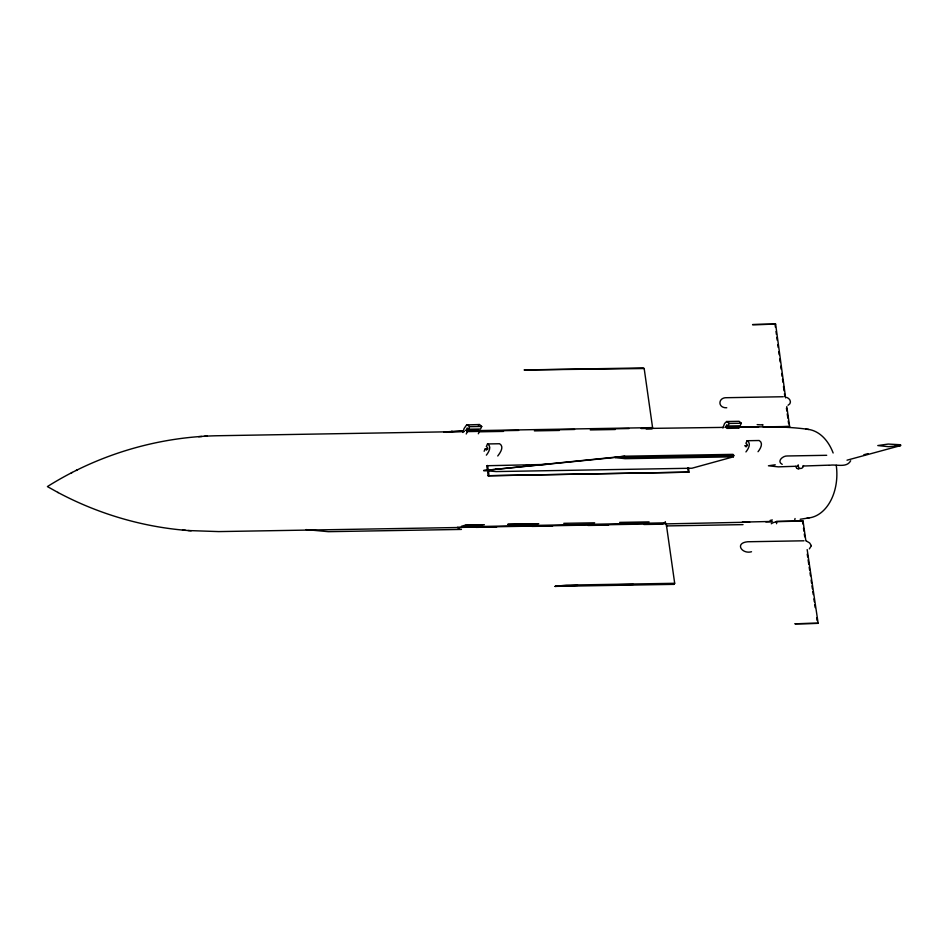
<?xml version="1.0" encoding="UTF-8"?>
<svg xmlns="http://www.w3.org/2000/svg" width="948" height="948" viewBox="0 0 948 948"><rect width="100%" height="100%" fill="white"/><g stroke="black" fill="none" stroke-linecap="round" stroke-linejoin="round"><path stroke-width="1.42" d="M811.334 545.787L809.343 548.88M794.436 521.317L795.052 518.52M733.397 456.829L733.799 455.431L733.041 454.353L624.696 456.201L483.61 470.552L496.1 471.571L691.957 468.229L733.397 456.829L625.052 458.678L614.908 457.457L483.61 470.552M462.897 432.478L464.105 428.472L466.617 424.917L479.51 424.538L481.726 426.458L480.541 429.017L468.442 429.219L467.174 427.986L466.072 430.368L467.34 431.601L479.439 431.399L478.337 433.769M722.886 427.915L724.568 423.495L726.63 421.516L739.096 421.315L741.312 423.235L740.127 425.794L728.04 425.996L726.76 424.763L725.658 427.145L726.926 428.377L739.025 428.164L737.757 426.944L725.658 427.145M803.513 465.598C803.075 469.924 797.161 469.213 798.216 464.816M466.238 433.983L467.34 431.601M468.442 429.219L469.639 426.659L481.726 426.458M484.132 451.26L485.234 448.878L487.924 448.842M497.747 455.976C500.034 453.049 504.597 446.686 499.62 443.747L487.521 443.948L486.336 446.508L487.616 447.729L486.514 450.11L485.234 448.878M728.04 425.996L729.225 423.436L741.312 423.235M758.045 451.71C760.296 448.914 763.768 443.095 759.206 440.512L747.119 440.725L745.934 443.273L747.202 444.505L746.1 446.887L744.82 445.655L747.51 445.607M850.664 460.764C846.706 468.383 835.674 463.916 829.358 465.326M486.36 455.147C488.611 452.35 492.083 446.532 487.521 443.948M745.946 451.923C748.197 449.127 751.669 443.309 747.119 440.725M674.692 583.293L566.347 585.129L555.066 586.385L673.957 584.359L674.692 583.293L666.219 523.675L457.197 527.455L461.498 527.467A56.726 39.52 89 0 0 463.868 526.827L665.46 522.834L665.247 521.601M776.566 523.687C777.952 520.571 772.359 522.644 771.281 523.782M788.061 405.258C792.196 403.232 790.371 398.61 786.757 397.425M478.278 425.024L479.131 424.526M464.39 431.53L218.407 435.724C158.186 436.684 98.355 454.471 47.4 486.585L58.172 492.593M71.313 472.91L72.226 472.448M76.148 470.469L77.226 469.924M665.46 522.834L663.92 523.414A56.726 39.52 89 0 1 660.792 524.327M486.644 465.729L546.332 464.437M446.389 432.395L447.942 431.897L443.628 431.921L462.683 431.376M818.148 623.31L795.099 623.784L818.148 623.31L807.175 549.591M775.63 324.145L752.582 324.619L775.63 324.145L785.619 397.887M786.793 406.562L789.625 426.493L775.855 426.908M776.092 521.684L803.051 520.997L805.883 540.929M863.818 454.767L868.048 453.606M894.841 446.283L900.481 444.742L900.6 445.596L847.014 460.195M770.143 520.405L772.336 519.954M448.724 431.672L463.655 430.842M649.558 428.069L651.928 427.631L652.07 428.875L646.18 428.97M487.734 472.377A55.553 38.702 89 0 1 487.865 473.49L488.066 475.742L688.983 472.151L688.876 471.014A56.761 39.543 89 0 0 688.497 467.613M488.066 475.742L688.983 472.151M458.382 528.178L459.164 528.06M800.171 519.267L809.106 517.892M775.227 464.793L768.437 465.788L778.296 466.854L798.56 466.179M624.696 456.201L614.908 457.457L733.799 455.431M900.6 445.596L888.596 446.686L877.789 445.56L888.229 444.067L900.481 444.742M555.066 586.385L577.806 585.378M198.618 436.673L201.853 436.483M204.116 436.317L207.375 436.127M736.809 427.299L758.625 426.92M802.897 466.037L828.943 465.16M765.818 521.886L771.696 521.767M665.591 523.889L742.142 522.324M527.112 370.206L524.315 369.957L643.194 367.919L644.178 368.523L652.651 428.141M644.178 368.523L524.315 369.957M783.261 396.738L726.915 397.698C717.849 397.117 717.423 408.28 726.76 407.759M466.072 430.368L478.159 430.167L479.439 431.399M478.361 430.593L651.928 427.631M492.131 430.878L518.639 430.416M548.098 429.918L574.595 429.468M604.054 428.97L629.081 428.543M478.941 431.281L502.215 430.89M479.972 431.802L503.507 431.399M534.388 430.878L559.403 430.451M590.284 429.93L615.288 429.503M826.692 455.301L787.255 455.976C783.131 455.609 776.282 461.285 782.219 464.354M526.365 465.053L529.304 465.006M533.712 464.923L538.132 464.852M495.745 469.106L498.695 469.059M482.852 524.718L463.679 525.595A55.553 38.702 89 0 1 461.368 526.306M507.855 524.291L538.748 523.758M563.752 523.332L594.645 522.81M619.648 522.384L649.06 521.886M457.481 527.526L218.763 531.591L187.988 530.536M476.014 527.361L496.634 527.005M531.97 526.401L552.589 526.057M587.926 525.453L608.545 525.097M643.882 524.493L661.562 524.197M461.439 529.422L328.375 531.674L306.097 529.612M666.349 525.927L743.019 524.623M804.011 540.798L747.676 541.758C734.297 543.026 741.952 554.45 751.515 551.748M612.941 584.786L633.442 584.43M668.577 583.838L673.957 584.359M484.392 524.718L465.195 525.014L465.409 526.247M508.01 524.351L537.528 523.889M641.144 428.52L724.059 427.382M737.354 427.204C761.161 426.849 785.145 425.984 808.786 429.456M763.057 426.861L789.625 426.493M772.063 521.436L742.331 522.111L749.69 522.17M776.483 521.376L803.051 520.997M726.63 421.516L729.225 423.436M467.044 424.74L469.639 426.659M57.757 492.368C97.253 513.449 141.027 526.59 185.654 530.335M182.502 530.074L191.176 530.785M798.82 469.201L797.019 468.419M757.168 424.633L763.057 424.988L762.453 424.55M806.641 541.142L809.616 542.943L811.334 545.633M487.497 465.444L488.291 469.9A56.761 39.543 89 0 1 488.836 474.427L488.931 475.564M486.869 466.819L487.26 469.023A55.553 38.702 89 0 1 487.438 470.137M807.258 554.094L807.684 556.986M808.111 559.865L808.751 564.202M809.177 567.094L809.616 569.985M810.042 572.876L810.469 575.768M811.109 580.105L811.547 582.996M811.974 585.888L812.4 588.779M812.827 591.671L813.254 594.562M813.905 598.899L814.332 601.79M814.759 604.682L815.185 607.573M816.69 617.693L817.117 620.585M786.437 408.138L786.84 410.994M787.243 413.838L787.847 418.104M788.25 420.948L788.653 423.792M802.494 521.151L802.897 523.995M803.501 528.273L803.904 531.117M804.307 533.961L804.71 536.805M775.037 324.311L775.428 327.202M776.021 331.539L776.412 334.431M776.803 337.322L777.194 340.214M777.787 344.551L778.178 347.442M778.77 351.779L779.161 354.671M779.754 359.008L780.145 361.899M780.725 366.236L781.128 369.127M781.709 373.465L782.1 376.356M782.503 379.247L782.894 382.139M783.475 386.476L784.067 390.813M784.458 393.704L784.849 396.596M687.632 467.838L687.904 470.078M451.888 431.044L452.018 432.288M688.023 471.203L688.118 472.329M796.51 467.838A3.756 2.654 74.6 0 1 795.775 466.369M805.741 429.219A44.438 30.952 89 0 1 833.138 452.99M836.243 465.29A44.438 30.952 89 0 1 807.092 518.058"/></g></svg>
